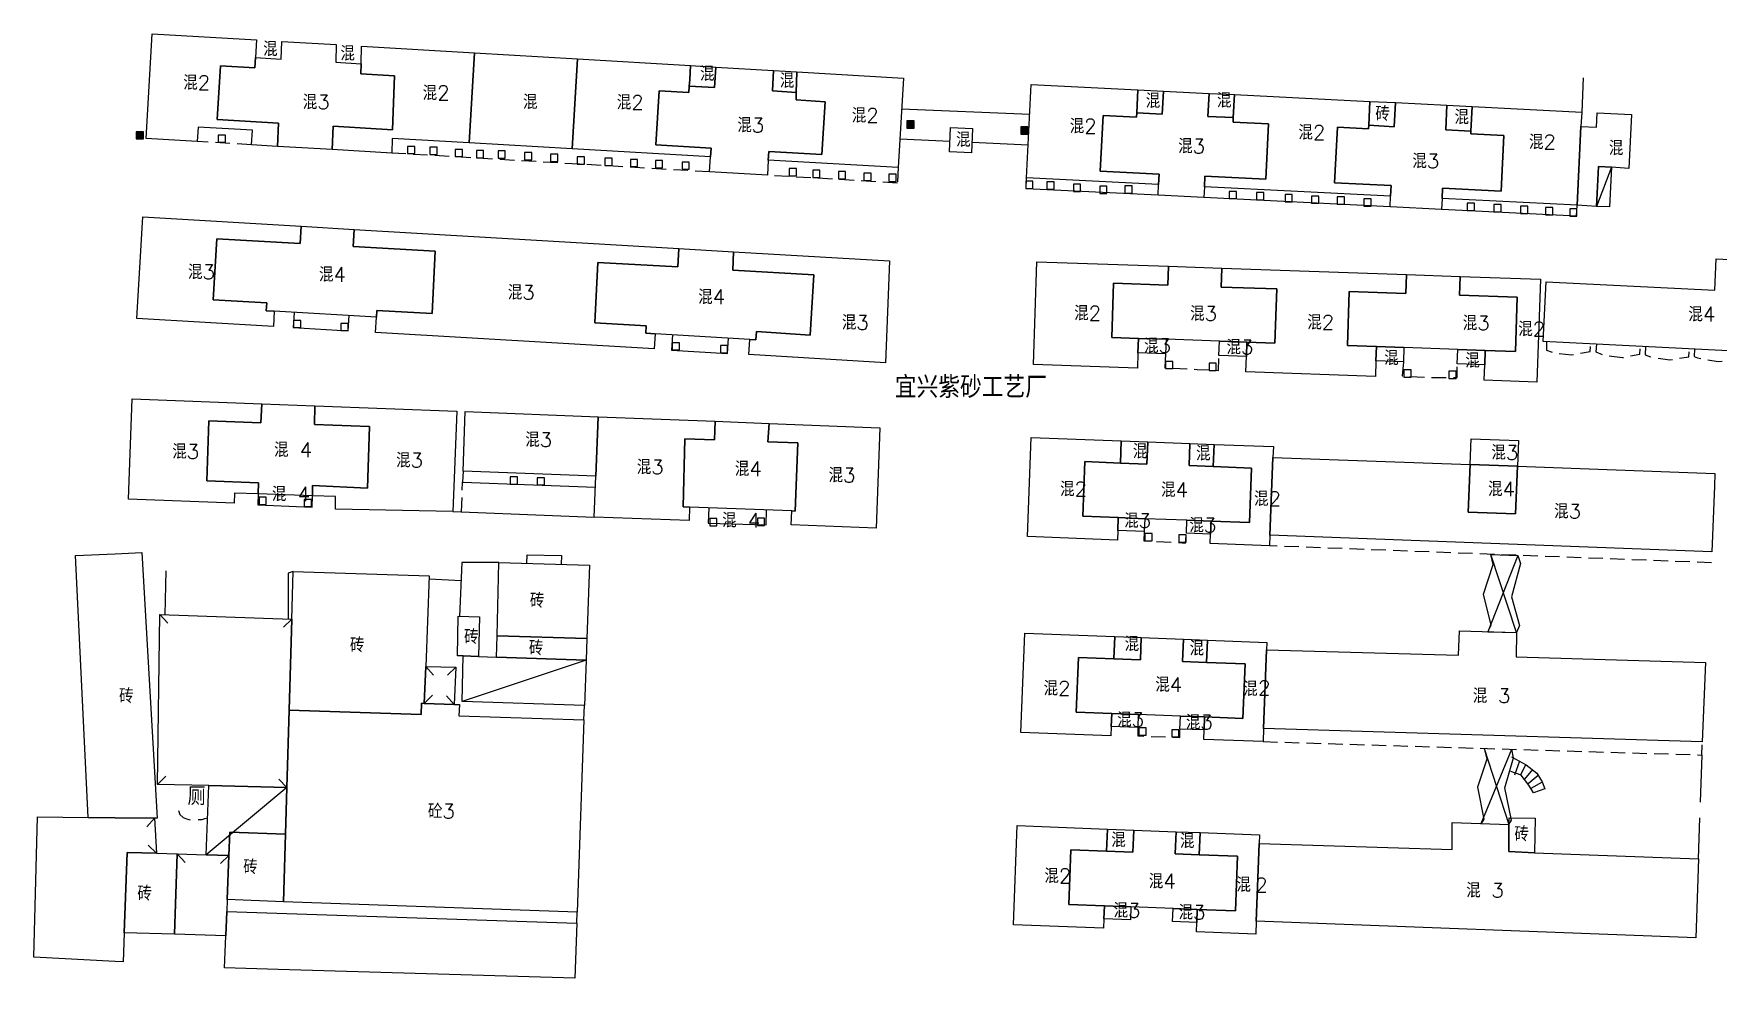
# Model space of a CAD drawing. Header units: millimetres. Extents: x 0 to 1209, y 0 to 1054.
# Drawn here: x 198.2 to 430.8, y 21.9 to 152.2 of the extents above; entities that cross this region are included whole.
import ezdxf

# ---------------------------------------------------------------- set-up
doc = ezdxf.new("R2010")
doc.units = ezdxf.units.MM
doc.linetypes.add('X5', pattern=[3, 2, -1])
doc.layers.add('JMD', color=6, linetype='Continuous')
doc.styles.add('HZ', font='rs.shx', dxfattribs={"width": 0.8, "bigfont": 'hztxt.shx'})
doc.linetypes.add('443', pattern='A,9.4,[169,AAA.SHX,S=1,R=0,X=0,Y=0.15],0.6', length=10)
doc.linetypes.add('444', pattern='A,4.5,[145,AAA.SHX,S=1,R=0,X=0,Y=1],4.5,-0.5,[146,AAA.SHX,S=1,R=0,X=0,Y=0],-0.5', length=10)

# ---------------------------------------------------------------- blocks, each defined once
blk = doc.blocks.new('gc291')
blk.add_lwpolyline([(-0.5, -0.5), (0.5, -0.5), (0.5, 0.5), (-0.5, 0.5), (-0.5, -0.5)])
blk = doc.blocks.new('*U1')
at = {"linetype": 'Continuous'}
for points in [[(0, 0), (0.5, 0.5), (-0.5, 0.5)], [(0, 0), (-0.5, 0.5), (-0.5, -0.5)], [(0, 0), (-0.5, -0.5), (0.5, -0.5)], [(0, 0), (0.5, -0.5), (0.5, 0.5)]]:
    blk.add_solid(points, dxfattribs=at)
blk = doc.blocks.new('gc002')
blk.add_lwpolyline([(-0.5, -0.5), (0.5, -0.5), (0.5, 0.5), (-0.5, 0.5), (-0.5, -0.5)])
at = {"linetype": 'Continuous'}
blk.add_blockref('*U1', (0, 0), dxfattribs=at)

msp = doc.modelspace()

# ---------------------------------------------------------------- linework, layer by layer
at = {"layer": 'JMD', "color": 6, "linetype": 'Continuous', "flags": 128}
for points in [[(228.84, 148.92), (228.76, 147.53), (224, 147.81), (223.57, 140.37), (232.03, 139.89), (231.9, 136.68), (228.31, 136.89), (228.42, 138.89), (220.91, 139.33), (220.8, 137.34), (213.74, 137.75), (214.6, 152.23), (228.98, 151.38)], [(243.42, 148.08), (243.38, 146.71), (248.04, 146.43), (247.77, 138.98), (239.55, 139.45), (239.42, 136.23), (231.9, 136.68), (232.03, 139.89), (223.57, 140.37), (224, 147.81), (228.76, 147.53), (228.84, 148.92), (232.38, 148.72), (232.48, 151.17), (240, 150.73), (239.92, 148.28)], [(259.07, 149.6), (258.35, 137.17), (247.72, 137.78), (247.65, 135.75), (239.42, 136.23), (239.55, 139.45), (247.77, 138.98), (248.04, 146.43), (243.38, 146.71), (243.42, 148.08), (243.49, 150.52)], [(273.29, 148.76), (272.57, 136.35), (258.35, 137.17), (259.07, 149.6)], [(288.88, 147.84), (288.78, 145.87), (288.73, 144.99), (288.68, 144.09), (284.55, 144.33), (284.11, 136.89), (291.73, 136.45), (291.66, 135.25), (272.57, 136.35), (273.29, 148.76)], [(300.36, 147.16), (300.19, 144.32), (303.48, 144.12), (303.46, 143.1), (307.47, 142.84), (307.04, 135.57), (299.7, 135.99), (299.63, 134.79), (299.5, 132.68), (291.53, 133.15), (291.66, 135.25), (291.73, 136.45), (284.11, 136.89), (284.55, 144.33), (288.68, 144.09), (288.73, 144.99), (292.21, 144.78), (292.37, 147.63)], [(292.37, 147.63), (292.21, 144.78), (288.73, 144.99), (288.78, 145.87), (288.88, 147.84)], [(299.63, 134.79), (299.7, 135.99), (307.04, 135.57), (307.47, 142.84), (303.46, 143.1), (303.48, 144.12), (303.56, 146.97), (318.29, 146.1), (317.58, 133.76)], [(303.56, 146.97), (303.48, 144.12), (300.19, 144.32), (300.36, 147.16)], [(350.66, 144.48), (350.5, 141.3), (350.47, 140.7), (345.84, 140.93), (345.46, 133.27), (353.59, 132.86), (353.51, 131.42), (335.29, 132.33), (335.93, 145.22)], [(360.48, 143.99), (360.32, 140.81), (363.81, 140.64), (363.78, 140.03), (368.67, 139.79), (368.29, 132.13), (359.91, 132.55), (359.83, 131.11), (359.76, 129.61), (353.44, 129.92), (353.51, 131.42), (353.59, 132.86), (345.46, 133.27), (345.84, 140.93), (350.47, 140.7), (350.5, 141.3), (354, 141.13), (354.16, 144.31)], [(354.16, 144.31), (354, 141.13), (350.5, 141.3), (350.66, 144.48)], [(382.68, 142.88), (382.52, 139.6), (382.49, 139.1), (378.18, 139.31), (377.8, 131.65), (385.6, 131.26), (385.53, 129.82), (359.83, 131.11), (359.91, 132.55), (368.29, 132.13), (368.67, 139.79), (363.78, 140.03), (363.81, 140.64), (363.97, 143.82)], [(363.97, 143.82), (363.81, 140.64), (360.32, 140.81), (360.48, 143.99)], [(393.3, 142.35), (393.17, 138.98), (396.61, 138.78), (396.59, 138.39), (401.17, 138.16), (400.78, 130.51), (392.71, 130.91), (392.64, 129.47), (392.56, 127.97), (385.53, 128.32), (385.46, 128.32), (385.53, 129.82), (385.6, 131.26), (377.8, 131.65), (378.18, 139.31), (382.49, 139.1), (382.52, 139.6), (386.02, 139.37), (386.19, 142.71)], [(386.19, 142.71), (386.02, 139.37), (382.52, 139.6), (382.68, 142.88)], [(411.81, 139.44), (411.27, 128.54), (392.64, 129.47), (392.71, 130.91), (400.78, 130.51), (401.17, 138.16), (396.59, 138.39), (396.61, 138.78), (396.77, 142.18), (411.91, 141.42)], [(396.77, 142.18), (396.61, 138.78), (393.17, 138.98), (393.3, 142.35)], [(416.04, 133.8), (414.24, 133.92), (413.96, 128.4), (411.27, 128.54), (411.81, 139.44), (413.93, 139.34), (414.03, 141.32), (418.8, 141.08), (418.43, 133.64)], [(327.83, 139.13), (327.69, 135.79), (324.65, 135.92), (324.8, 139.27)], [(416.04, 133.8), (415.76, 128.31), (413.96, 128.4), (414.24, 133.92)], [(235.14, 125.64), (235.01, 123.27), (223.51, 123.93), (223.02, 115.48), (230.41, 115.06), (230.34, 113.98), (231.43, 113.92), (231.32, 111.82), (212.47, 112.94), (213.3, 126.94)], [(242.46, 125.21), (242.34, 122.85), (253.65, 122.19), (253.22, 113.59), (245.59, 114.04), (245.55, 113.08), (231.43, 113.92), (230.34, 113.98), (230.41, 115.06), (223.02, 115.48), (223.51, 123.93), (235.01, 123.27), (235.14, 125.64)], [(287.26, 122.56), (287.15, 120.03), (276.12, 120.67), (275.67, 112.33), (282.79, 111.9), (282.73, 110.88), (284.01, 110.8), (283.89, 108.71), (245.42, 110.99), (245.55, 113.08), (245.59, 114.04), (253.22, 113.59), (253.65, 122.19), (242.34, 122.85), (242.46, 125.21)], [(294.84, 122.11), (294.75, 119.59), (305.92, 118.94), (305.41, 110.63), (297.98, 111.13), (297.93, 109.98), (297.1, 110.03), (284.01, 110.8), (282.73, 110.88), (282.79, 111.9), (275.67, 112.33), (276.12, 120.67), (287.15, 120.03), (287.26, 122.56)], [(297.1, 110.03), (297.93, 109.98), (297.98, 111.13), (305.41, 110.63), (305.92, 118.94), (294.75, 119.59), (294.84, 122.11), (316.37, 120.86), (315.82, 106.82), (296.95, 107.93)], [(439.57, 120.71), (439.42, 116.37), (446.32, 116.02), (445.86, 107.77), (406.59, 109.75), (407, 118), (430.27, 116.82), (430.49, 121.16)], [(354.87, 120.13), (354.78, 117.52), (347.28, 117.78), (347.03, 110.31), (350.73, 110.18), (350.66, 108.2), (350.59, 106.05), (336.22, 106.55), (336.71, 120.75)], [(362.25, 119.87), (362.16, 117.26), (369.82, 117), (369.56, 109.53), (365.7, 109.66), (361.9, 109.79), (354.53, 110.05), (350.73, 110.18), (347.03, 110.31), (347.28, 117.78), (354.78, 117.52), (354.87, 120.13)], [(387.72, 118.99), (387.63, 116.38), (379.82, 116.65), (379.57, 109.18), (383.57, 109.04), (383.5, 107.06), (383.43, 104.92), (365.56, 105.54), (365.63, 107.68), (365.7, 109.66), (369.56, 109.53), (369.82, 117), (362.16, 117.26), (362.25, 119.87)], [(395.14, 118.73), (395.05, 116.12), (403.02, 115.85), (402.76, 108.38), (398.59, 108.52), (394.8, 108.66), (387.37, 108.91), (383.57, 109.04), (379.57, 109.18), (379.82, 116.65), (387.63, 116.38), (387.72, 118.99)], [(398.52, 106.54), (398.59, 108.52), (402.76, 108.38), (403.02, 115.85), (395.05, 116.12), (395.14, 118.73), (406.21, 118.35), (405.72, 104.15), (398.45, 104.4)], [(354.53, 110.05), (354.46, 108.06), (350.66, 108.2), (350.73, 110.18)], [(365.7, 109.66), (365.63, 107.68), (361.92, 107.81), (361.84, 107.81), (361.9, 109.79)], [(387.37, 108.91), (387.3, 106.93), (383.5, 107.06), (383.57, 109.04)], [(398.59, 108.52), (398.52, 106.54), (394.73, 106.67), (394.8, 108.66)], [(229.7, 101.16), (229.57, 98.53), (222.4, 98.78), (222.12, 90.51), (229.27, 90.23), (229.21, 88.71), (225.94, 88.83), (225.89, 87.44), (211.3, 88), (211.84, 101.85)], [(237.05, 100.87), (237.01, 98.27), (244.58, 98.01), (244.3, 89.52), (236.72, 89.86), (236.73, 88.43), (229.21, 88.71), (229.27, 90.23), (222.12, 90.51), (222.4, 98.78), (229.57, 98.53), (229.7, 101.16)], [(236.73, 88.43), (236.72, 89.86), (244.3, 89.52), (244.58, 98.01), (237.01, 98.27), (237.05, 100.87), (256.62, 100.11), (256.08, 86.26), (239.91, 86.59), (239.91, 88.36)], [(276.14, 99.35), (275.82, 91.14), (257.5, 91.85), (257.81, 100.07)], [(292.3, 98.73), (292.2, 96.16), (288.1, 96.31), (287.9, 86.93), (288.77, 86.9), (288.73, 85.03), (275.6, 85.5), (275.82, 91.14), (276.14, 99.35)], [(299.74, 98.44), (299.57, 95.89), (303.7, 95.75), (303.34, 86.33), (302.89, 86.35), (288.77, 86.9), (287.9, 86.93), (288.1, 96.31), (292.2, 96.16), (292.3, 98.73)], [(302.89, 86.35), (303.34, 86.33), (303.7, 95.75), (299.57, 95.89), (299.74, 98.44), (315.04, 97.84), (314.51, 83.99), (302.81, 84.45)], [(348.35, 96.03), (348.23, 92.97), (343.33, 93.16), (343.04, 85.62), (347.94, 85.43), (347.87, 83.64), (347.82, 82.34), (335.39, 82.82), (335.91, 96.51)], [(357.82, 95.67), (357.71, 92.61), (361.04, 92.48), (366.34, 92.28), (366.05, 84.74), (360.75, 84.94), (357.42, 85.07), (351.6, 85.29), (347.94, 85.43), (343.04, 85.62), (343.33, 93.16), (348.23, 92.97), (351.89, 92.83), (352.01, 95.89)], [(352.01, 95.89), (351.89, 92.83), (348.23, 92.97), (348.35, 96.03)], [(361.16, 95.54), (361.04, 92.48), (357.71, 92.61), (357.82, 95.67)], [(369.29, 93.74), (368.88, 83.03), (368.83, 81.54), (360.64, 81.85), (360.69, 83.15), (360.75, 84.94), (366.05, 84.74), (366.34, 92.28), (361.04, 92.48), (361.16, 95.54), (369.35, 95.23)], [(403.03, 92.52), (396.5, 92.75), (396.64, 96.3), (403.17, 96.06)], [(396.5, 92.75), (396.25, 86.2), (402.78, 85.96), (403.03, 92.52), (430.28, 91.53), (430.23, 89.79), (429.89, 80.7), (368.88, 83.03), (369.29, 93.74)], [(403.03, 92.52), (402.78, 85.96), (396.25, 86.2), (396.5, 92.75)], [(351.6, 85.29), (351.53, 83.5), (347.87, 83.64), (347.94, 85.43)], [(360.75, 84.94), (360.69, 83.15), (357.35, 83.28), (357.42, 85.07)], [(214.92, 43.96), (209.47, 44.02), (205.77, 44.06), (204, 80.21), (209.47, 80.46), (213.15, 80.64), (215.25, 43.95)], [(274.58, 68.75), (262.2, 69.1), (262.44, 79.24), (274.94, 78.88)], [(252.34, 64.88), (252.14, 59.79), (251.76, 59.81), (251.73, 58.27), (233.49, 58.87), (233.86, 71.42), (234.05, 78.01), (252.84, 77.4)], [(259.62, 66.27), (257.5, 66.34), (256.71, 66.36), (256.84, 71.82), (259.75, 71.72)], [(368, 56.32), (368.41, 67.19), (394.91, 66.44), (395.03, 69.8), (402.93, 69.57), (402.85, 66.21), (428.99, 65.46), (428.56, 54.51)], [(274.58, 68.75), (274.48, 65.78), (262.13, 66.19), (262.2, 69.1)], [(347.45, 69.01), (347.33, 65.95), (342.43, 66.14), (342.14, 58.6), (347.04, 58.41), (346.97, 56.62), (346.92, 55.32), (334.49, 55.8), (335.02, 69.49)], [(356.93, 68.65), (356.81, 65.59), (360.14, 65.46), (365.44, 65.26), (365.15, 57.72), (359.86, 57.92), (356.52, 58.05), (350.7, 58.27), (347.04, 58.41), (342.14, 58.6), (342.43, 66.14), (347.33, 65.95), (350.99, 65.81), (351.11, 68.87)], [(351.11, 68.87), (350.99, 65.81), (347.33, 65.95), (347.45, 69.01)], [(360.26, 68.52), (360.14, 65.46), (356.81, 65.59), (356.93, 68.65)], [(368.41, 67.19), (368, 56.32), (367.93, 54.52), (359.74, 54.83), (359.79, 56.13), (359.86, 57.92), (365.15, 57.72), (365.44, 65.26), (360.14, 65.46), (360.26, 68.52), (368.45, 68.21)], [(259.62, 66.27), (262.13, 66.19), (274.48, 65.78), (274.25, 59.52), (257.36, 60.07), (257.5, 66.34)], [(252.14, 59.79), (256.26, 59.66), (256.99, 59.63), (256.93, 58.1), (274.18, 57.53), (273.24, 30.96), (232.73, 32.41), (233, 41.76), (233.18, 48.18), (233.49, 58.87), (251.73, 58.27), (251.76, 59.81)], [(350.7, 58.27), (350.63, 56.48), (346.97, 56.62), (347.04, 58.41)], [(359.86, 57.92), (359.79, 56.13), (356.45, 56.26), (356.52, 58.05)], [(233.18, 48.18), (233, 41.76), (225.3, 42.01), (225.18, 38.81), (222.05, 38.9), (222.42, 48.45)], [(233, 41.76), (232.73, 32.41), (224.94, 32.72), (225.18, 38.81), (225.3, 42.01)], [(346.43, 42.45), (346.31, 39.39), (341.41, 39.58), (341.12, 32.04), (346.02, 31.85), (345.95, 30.06), (345.9, 28.76), (333.47, 29.24), (334, 42.93)], [(355.91, 42.09), (355.79, 39.03), (359.12, 38.9), (364.42, 38.7), (364.13, 31.16), (358.84, 31.36), (355.5, 31.49), (349.68, 31.71), (346.02, 31.85), (341.12, 32.04), (341.41, 39.58), (346.31, 39.39), (349.97, 39.25), (350.09, 42.31)], [(350.09, 42.31), (349.97, 39.25), (346.31, 39.39), (346.43, 42.45)], [(359.24, 41.96), (359.12, 38.9), (355.79, 39.03), (355.91, 42.09)], [(367.39, 40.48), (366.98, 29.75), (366.91, 27.96), (358.72, 28.27), (358.77, 29.57), (358.84, 31.36), (364.13, 31.16), (364.42, 38.7), (359.12, 38.9), (359.24, 41.96), (367.43, 41.65)], [(401.86, 43.06), (401.83, 39.33), (405.41, 39.19), (428.02, 38.36), (427.68, 27.42), (366.98, 29.75), (367.39, 40.48), (394.02, 39.61), (394.05, 43.35)], [(405.41, 39.19), (401.83, 39.33), (401.86, 43.06), (401.89, 43.98), (405.49, 43.95)], [(215.16, 39.1), (218.03, 39.02), (217.66, 27.93), (210.72, 28.13), (211.14, 39.22)], [(272.91, 21.85), (231.99, 23.07), (224.58, 23.29), (224.75, 27.72), (224.88, 31.06), (273.18, 29.48)], [(349.68, 31.71), (349.61, 29.92), (345.95, 30.06), (346.02, 31.85)], [(358.84, 31.36), (358.77, 29.57), (355.43, 29.7), (355.5, 31.49)]]:
    msp.add_lwpolyline(points, close=True, dxfattribs=at)
at = {"layer": 'JMD', "color": 6, "linetype": '443', "flags": 128}
for points in [[(412.11, 146.14), (411.91, 141.42)], [(262.44, 79.24), (257.33, 79.25), (257, 71.81)], [(216.47, 78.11), (216.32, 72.02)], [(234.05, 78.01), (233.36, 77.78), (233.35, 71.44)], [(257.22, 76.71), (252.82, 76.93)], [(274.18, 57.53), (274.25, 59.52)], [(428.31, 46.17), (428.53, 52.65)], [(218.21, 45.03), (218.4, 44.45), (218.87, 44.04), (219.32, 43.86), (219.85, 43.73)], [(220.92, 43.78), (221.49, 43.78), (221.84, 43.9), (222.25, 43.98)], [(428.02, 38.36), (428.23, 43.99)], [(273.18, 29.48), (273.24, 30.96)]]:
    msp.add_lwpolyline(points, dxfattribs=at)
at = {"layer": 'JMD', "color": 6}
for points in [[(335.73, 141.09), (318.04, 141.82)], [(317.81, 137.73), (324.72, 137.4)], [(327.75, 137.25), (335.52, 136.87)], [(416.04, 133.8), (413.96, 128.4)], [(353.44, 129.92), (335.22, 130.83), (335.29, 132.33)], [(385.46, 128.32), (359.76, 129.61)], [(411.19, 127.04), (392.61, 127.97)], [(411.19, 127.04), (411.27, 128.54)], [(234.19, 113.75), (234.06, 111.66), (241.63, 111.21), (241.76, 113.31)], [(286.43, 110.66), (286.28, 108.56), (294.01, 108.11), (294.14, 110.2)], [(257.5, 91.85), (257.44, 90.35), (275.76, 89.63)], [(229.21, 88.71), (229.17, 87.18), (236.66, 86.9), (236.73, 88.43)], [(291.4, 86.8), (291.31, 84.69), (299.35, 84.42), (299.39, 86.48)], [(266.32, 79.13), (266.35, 80.32), (271.09, 80.21), (271.06, 78.99)], [(274.48, 65.78), (257.36, 60.07)], [(233.18, 48.18), (222.05, 38.9)]]:
    msp.add_lwpolyline(points, dxfattribs=at)
at = {"layer": 'JMD', "color": 6, "linetype": 'X5', "flags": 128}
for points in [[(228.31, 136.89), (220.8, 137.34)], [(291.53, 133.15), (247.65, 135.75)], [(317.46, 131.62), (299.5, 132.68)], [(317.58, 133.76), (317.46, 131.62)], [(407.07, 109.73), (407.03, 108.57), (408.07, 108.19), (410.56, 107.89), (413.07, 108.37), (413.12, 109.42)], [(413.93, 109.38), (413.87, 108.31), (415.1, 107.83), (417.56, 107.53), (419.93, 108.01), (419.98, 109.08)], [(354.46, 108.06), (354.37, 106.13), (358.81, 105.9), (361.77, 105.75), (361.84, 107.81)], [(420.72, 109.04), (420.67, 107.9), (421.39, 107.61), (424.06, 107.22), (426.71, 107.63), (426.77, 108.74)], [(427.48, 108.7), (427.42, 107.66), (427.88, 107.49), (430.74, 106.97), (433.62, 107.25), (433.77, 108.38)], [(387.3, 106.93), (387.15, 104.99), (391.65, 104.76), (394.71, 104.77), (394.73, 106.67)], [(257.28, 86.22), (257.44, 90.35)], [(351.53, 83.5), (351.49, 82.25), (357.22, 81.93), (357.35, 83.28)], [(429.83, 79.2), (368.83, 81.54)], [(350.63, 56.48), (350.62, 55.32), (356.42, 55.09), (356.45, 56.26)], [(367.93, 54.52), (428.49, 52.67), (428.56, 54.51)]]:
    msp.add_lwpolyline(points, dxfattribs=at)
at = {"layer": 'JMD', "color": 6, "linetype": '444', "flags": 128}
msp.add_lwpolyline([(256.08, 86.26), (275.6, 85.5)], dxfattribs=at)
at = {"layer": 'JMD', "color": 6, "linetype": 'Continuous', "flags": 128}
for points in [[(398.94, 69.69), (399.41, 70.59), (398.37, 74.88), (399.71, 78.95), (399.35, 80.36)], [(403.1, 80.22), (398.94, 69.69)], [(399.35, 80.36), (403.1, 80.22)], [(402.93, 69.57), (399.35, 80.36)], [(403.1, 80.22), (403.48, 79.09), (402.24, 74.52), (403.32, 70.56), (402.93, 69.57)], [(233.86, 71.42), (233.49, 58.87), (233.18, 48.18), (222.42, 48.45), (215.34, 48.62), (215.64, 72.05), (233.86, 71.42)], [(215.64, 72.05), (216.74, 70.89)], [(233.86, 71.42), (232.69, 70.32)], [(398.94, 69.69), (402.93, 69.57)], [(256.26, 59.66), (252.14, 59.79), (252.34, 64.88), (256.52, 64.8), (256.26, 59.66)], [(252.34, 64.88), (253.43, 63.71)], [(256.52, 64.8), (255.35, 63.71)], [(252.14, 59.79), (253.28, 60.94)], [(256.26, 59.66), (255.19, 60.84)], [(398.46, 53.59), (398.81, 52.08), (397.51, 48.21), (398.39, 43.81), (398.02, 43.21)], [(398.46, 53.59), (401.86, 43.06)], [(398.02, 43.21), (402.25, 53.47)], [(401.86, 43.06), (402.22, 43.67), (401.28, 48.12), (402.48, 52.26), (402.25, 53.47)], [(402.2, 52.4), (404.26, 51.31), (405.72, 50.17), (406.44, 48.96), (406.81, 48.01)], [(403.31, 51.82), (402.63, 49.91)], [(404.22, 51.34), (403.45, 49.94)], [(215.34, 48.62), (216.49, 49.73)], [(233.18, 48.18), (232.09, 49.35)], [(405.27, 47.44), (404.63, 48.53), (403.57, 49.9), (402.13, 50.38)], [(405.1, 50.65), (404.01, 49.32)], [(405.9, 49.85), (404.51, 48.68)], [(406.45, 48.92), (404.91, 48.03)], [(406.81, 48.01), (405.27, 47.44)], [(205.77, 44.06), (209.47, 44.02), (214.92, 43.96), (215.16, 39.1), (211.14, 39.22), (210.72, 28.13), (210.56, 24.11), (209.47, 24.16), (198.23, 24.78), (198.74, 44.14), (205.77, 44.06)], [(214.92, 43.96), (213.84, 42.75)], [(215.16, 39.1), (214.01, 40.22)], [(222.05, 38.9), (225.18, 38.81), (224.94, 32.72), (224.88, 31.06), (224.75, 27.72), (217.66, 27.93), (218.03, 39.02), (222.05, 38.9)], [(218.03, 39.02), (219.13, 37.85)], [(225.18, 38.81), (224.01, 37.71)]]:
    msp.add_lwpolyline(points, dxfattribs=at)

# ---------------------------------------------------------------- block references
at = {"layer": 'JMD', "color": 6}
for name, p in [('gc002', (319.27, 139.7)), ('gc002', (212.88, 138.2)), ('gc291', (224.2, 137.74)), ('gc002', (334.97, 138.88)), ('gc291', (250.34, 136.18)), ('gc291', (253.43, 136.05)), ('gc291', (256.91, 135.76)), ('gc291', (259.83, 135.6)), ('gc291', (262.83, 135.55)), ('gc291', (266.47, 135.31)), ('gc291', (270.08, 135.1)), ('gc291', (273.74, 134.74)), ('gc291', (277.56, 134.53)), ('gc291', (281.09, 134.38)), ('gc291', (284.54, 134.22)), ('gc291', (288.23, 134.01)), ('gc291', (303.03, 133.12)), ('gc291', (306.26, 132.88)), ('gc291', (309.81, 132.71)), ('gc291', (313.34, 132.46)), ('gc291', (316.78, 132.34)), ('gc291', (335.66, 131.36)), ('gc291', (338.58, 131.26)), ('gc291', (342.24, 130.94)), ('gc291', (345.88, 130.67)), ('gc291', (349.35, 130.71)), ('gc291', (363.74, 129.96)), ('gc291', (367.53, 129.81)), ('gc291', (371.46, 129.54)), ('gc291', (375.12, 129.32)), ('gc291', (378.65, 129.2)), ('gc291', (382.35, 128.94)), ('gc291', (396.6, 128.34)), ('gc291', (400.27, 128.15)), ('gc291', (403.97, 127.91)), ('gc291', (407.42, 127.72)), ('gc291', (410.75, 127.54)), ('gc291', (234.6, 112.16)), ('gc291', (241.14, 111.75)), ('gc291', (286.88, 109.08)), ('gc291', (293.51, 108.69)), ('gc291', (354.95, 106.5)), ('gc291', (360.97, 106.24)), ('gc291', (387.86, 105.32)), ('gc291', (394.08, 105.14)), ('gc291', (264.52, 90.56)), ('gc291', (268.23, 90.44)), ('gc291', (229.83, 87.74)), ('gc291', (236.08, 87.45)), ('gc291', (292.04, 84.81)), ('gc291', (298.62, 84.84)), ('gc291', (352.11, 82.75)), ('gc291', (356.82, 82.55)), ('gc291', (351.29, 55.93)), ('gc291', (355.81, 55.66))]:
    msp.add_blockref(name, p, dxfattribs=at)

# ---------------------------------------------------------------- texts
at = {"layer": 'JMD', "color": 6, "style": 'HZ'}
for s, height, p in [('混', 2, (229.9, 149.13)), ('混', 2, (240.57, 148.51)), ('混2', 2, (218.87, 144.48)), ('混', 2, (290.21, 145.72)), ('混', 2, (301.22, 144.75)), ('混2', 2, (251.92, 143.06)), ('混', 2, (361.56, 142.02)), ('混3', 2, (235.37, 141.8)), ('混', 2, (265.77, 141.82)), ('混2', 2, (278.72, 141.75)), ('混2', 2, (311.16, 139.95)), ('混', 2, (351.73, 141.97)), ('砖', 2, (383.43, 140.18)), ('混', 2, (394.35, 139.73)), ('混3', 2, (295.35, 138.61)), ('混2', 2, (341.24, 138.47)), ('混2', 2, (372.81, 137.6)), ('混', 2, (325.55, 136.61)), ('混3', 2, (356.21, 135.71)), ('混2', 2, (404.63, 136.29)), ('混', 2, (415.66, 135.45)), ('混3', 2, (388.53, 133.66)), ('混3', 2, (219.53, 118.35)), ('混4', 2, (237.61, 117.99)), ('混3', 2, (263.68, 115.52)), ('混4', 2, (289.95, 114.9)), ('混2', 2, (341.85, 112.66)), ('混3', 2, (357.86, 112.6)), ('混4', 2, (426.63, 112.51)), ('混3', 2, (309.79, 111.37)), ('混2', 2, (374.03, 111.39)), ('混3', 2, (395.49, 111.3)), ('混2', 2, (403.15, 110.47)), ('混3', 2, (351.51, 108.16)), ('混3', 2, (362.88, 107.97)), ('混', 2, (384.64, 106.48)), ('混', 2, (395.84, 106.12)), ('宜兴紫砂工艺厂', 3, (317.1, 101.95)), ('混3', 2, (217.36, 93.56)), ('混', 2, (231.41, 93.8)), ('4', 2, (234.95, 93.8)), ('混3', 2, (266.08, 95.19)), ('混', 2, (349.95, 93.59)), ('混', 2, (358.67, 93.31)), ('混3', 2, (399.44, 93.42)), ('混3', 2, (248.25, 92.36)), ('混3', 2, (281.48, 91.42)), ('混4', 2, (295.01, 91.17)), ('混3', 2, (307.95, 90.3)), ('混', 2, (231.11, 87.7)), ('4', 2, (234.65, 87.7)), ('混2', 2, (339.9, 88.38)), ('混4', 2, (353.85, 88.28)), ('混2', 2, (366.68, 87.04)), ('混4', 2, (398.98, 88.39)), ('混', 2, (293.26, 84.07)), ('4', 2, (296.79, 84.07)), ('混3', 2, (348.75, 84.02)), ('混3', 2, (408.1, 85.31)), ('混3', 2, (357.75, 83.39)), ('砖', 2, (266.72, 72.99)), ('砖', 2, (257.64, 67.98)), ('砖', 2, (241.88, 66.84)), ('砖', 2, (266.59, 66.45)), ('混', 2, (348.82, 67.01)), ('混', 2, (357.78, 66.4)), ('混2', 2, (337.63, 60.88)), ('混4', 2, (353.05, 61.39)), ('混', 2, (365.18, 60.82)), ('2', 2, (367.24, 60.95)), ('砖', 2, (210.02, 59.82)), ('混', 2, (396.88, 59.85)), ('3', 2, (400.36, 59.85)), ('混3', 2, (347.79, 56.55)), ('混3', 2, (357.27, 56.2)), ('厕', 2.5, (219.46, 45.74)), ('砼3', 2, (252.65, 43.91)), ('混', 2, (346.97, 39.96)), ('混', 2, (356.45, 39.82)), ('砖', 2, (402.62, 40.76)), ('砖', 2, (227.15, 36.22)), ('混2', 2, (337.74, 34.99)), ('混4', 2, (352.15, 34.25)), ('混', 2, (364.25, 33.78)), ('2', 2, (366.85, 33.72)), ('混', 2, (395.97, 33)), ('3', 2, (399.45, 33)), ('砖', 2, (212.54, 32.57)), ('混3', 2, (347.29, 30.22)), ('混3', 2, (356.26, 29.96))]:
    msp.add_text(s, height=height, dxfattribs=at).set_placement(p)

doc.saveas('drawing.dxf')
